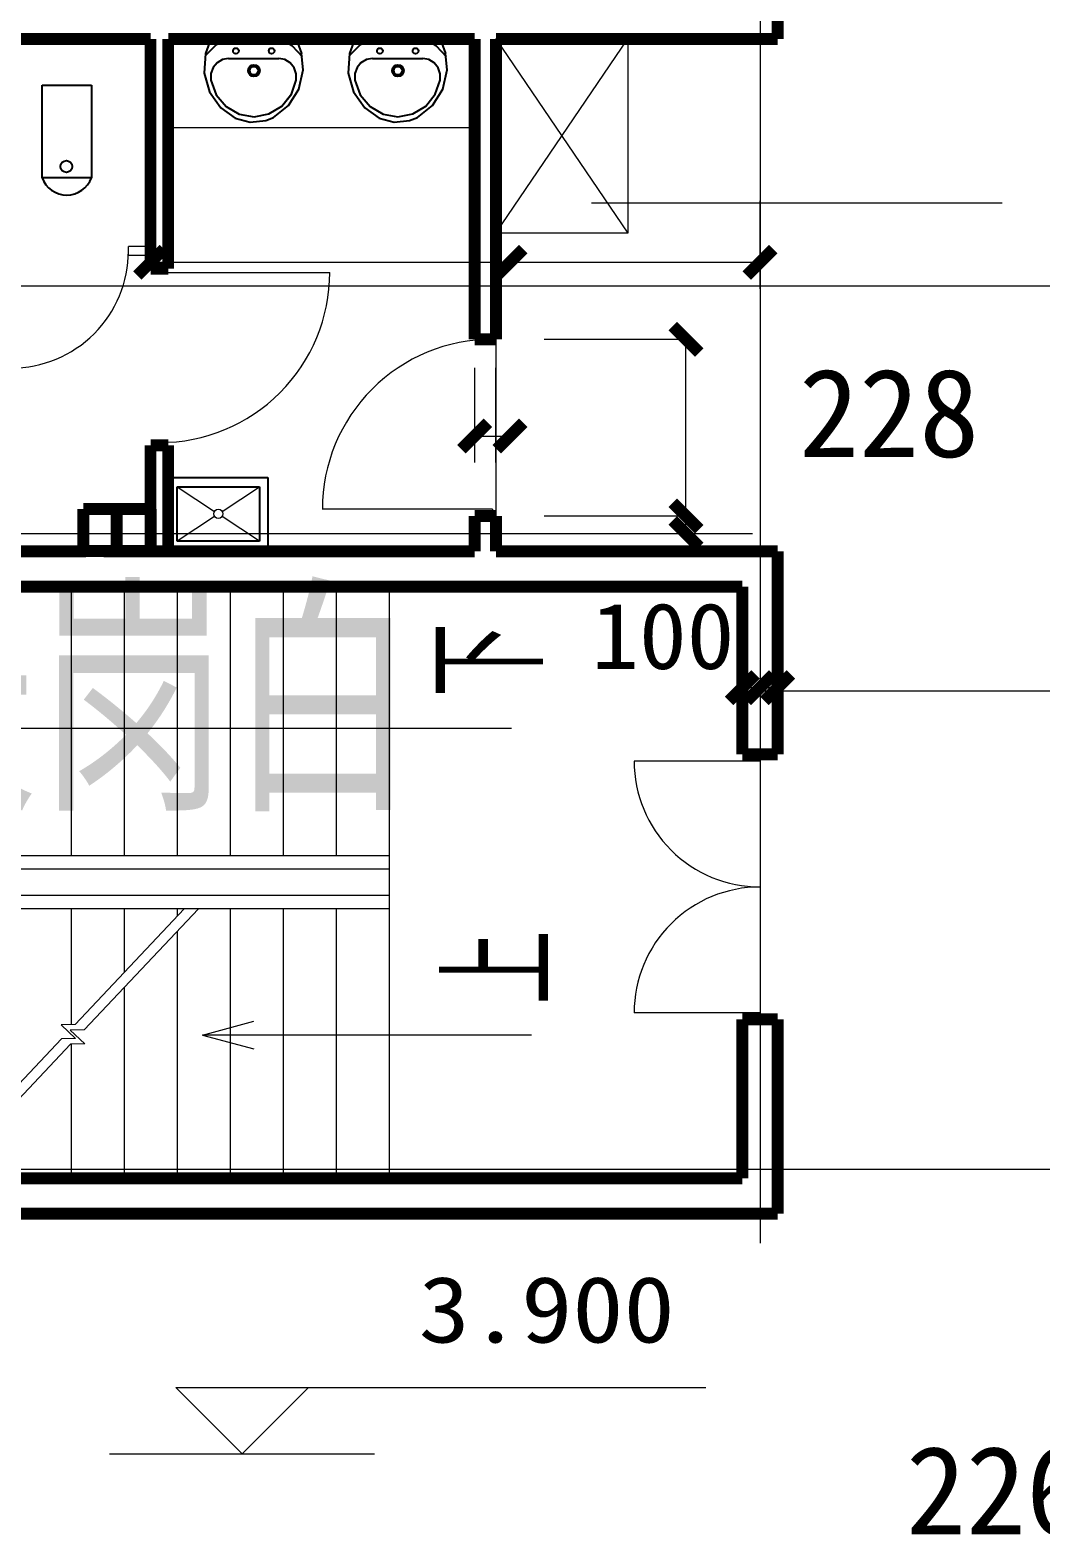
# Model space of a CAD drawing. Extents: x -307567 to 704339, y -10277 to 165507.
# Drawn here: x -69660 to -63938, y 105107 to 113630 of the extents above; entities that cross this region are included whole.
import ezdxf
from ezdxf.enums import TextEntityAlignment as Align

# ---------------------------------------------------------------- set-up
doc = ezdxf.new("R2010")
doc.units = 0
doc.header["$MEASUREMENT"] = 0
doc.layers.add('中文', color=4, linetype='CONTINUOUS')
doc.layers.add('我的', color=255, linetype='CONTINUOUS', lineweight=0)
doc.styles.add('HZ', font='txt', dxfattribs={"width": 0.7, "height": 5, "bigfont": 'STF:宋体'})
doc.styles.get("Standard").update_dxf_attribs({"font": 'txt', "height": 3})

msp = doc.modelspace()

# ---------------------------------------------------------------- linework, layer by layer
at = {"layer": '中文', "color": 0}
for p, q in [((-68609.84372, 113542.32487), (-68668.36423, 113485.47062)), ((-68636.72361, 113581.49113), (-68667.00925, 113498.01334)), ((-68634.37986, 113579.9622), (-68153.50828, 113579.9622)), ((-68575.31003, 113556.46061), (-68212.28513, 113556.46061)), ((-68176.35984, 113540.88749), (-68119.01121, 113480.64579)), ((-68152.99558, 113581.49113), (-68122.74656, 113498.01334)), ((-67794.98777, 113542.32487), (-67853.50828, 113485.47062)), ((-67821.86765, 113581.49113), (-67852.15329, 113498.01334)), ((-67819.5239, 113579.9622), (-67338.65232, 113579.9622)), ((-67760.45408, 113556.46061), (-67397.42917, 113556.46061)), ((-67361.50388, 113540.88749), (-67304.15525, 113480.64579)), ((-67338.13962, 113581.49113), (-67307.8906, 113498.01334)), ((-68536.82126, 113470.14469), (-68252.53171, 113470.14469)), ((-67721.96531, 113470.14469), (-67437.67576, 113470.14469)), ((-69592.0947, 113318.65238), (-69312.08982, 113318.65238)), ((-69592.0947, 112794.75101), (-69592.0947, 113318.65238)), ((-69312.08982, 113318.65238), (-69312.08982, 112794.75101)), ((-69312.08982, 112794.75101), (-69592.0947, 112794.75101)), ((-68873.91843, 111096.82316), (-68313.94529, 111096.82316)), ((-68873.91843, 110686.82255), (-68873.91843, 111096.82316)), ((-68313.94529, 111096.82316), (-68313.94529, 110686.82255)), ((-68827.26316, 110738.11954), (-68827.26316, 111045.61771)), ((-68827.26316, 111045.61771), (-68360.60056, 111045.61771)), ((-68360.60056, 111045.61771), (-68360.60056, 110738.11954)), ((-68360.60056, 110738.11954), (-68827.26316, 110738.11954)), ((-68313.94529, 110686.82255), (-68873.91843, 110686.82255))]:
    msp.add_line(p, q, dxfattribs=at)
for points in [[(-68575.31003, 113556.46061), (-68592.55857, 113553.3112), (-68607.7197, 113544.24747), (-68609.84372, 113542.32487)], [(-68176.35984, 113540.88749), (-68190.60544, 113551.39774), (-68207.48777, 113556.21342), (-68212.28513, 113556.46061)], [(-67760.45408, 113556.46061), (-67777.70261, 113553.3112), (-67792.86374, 113544.24747), (-67794.98777, 113542.32487)], [(-67361.50388, 113540.88749), (-67375.74949, 113551.39774), (-67392.66843, 113556.21342), (-67397.42917, 113556.46061)], [(-68667.00925, 113498.01334), (-68674.18699, 113386.95988), (-68644.19431, 113280.04459), (-68580.69333, 113190.19474), (-68498.44236, 113131.60099)], [(-68536.82126, 113470.14469), (-68571.31833, 113463.84586), (-68601.6406, 113445.71842), (-68624.16257, 113417.96879), (-68636.13767, 113383.92033), (-68636.13767, 113347.6746), (-68635.99119, 113346.66752)], [(-68282.59763, 113136.02299), (-68196.75779, 113203.10368), (-68138.23728, 113296.52409), (-68114.17722, 113405.01408), (-68122.74656, 113498.01334)], [(-68153.36179, 113346.66752), (-68153.0322, 113382.90409), (-68164.67771, 113417.08988), (-68186.94333, 113445.0684), (-68217.11912, 113463.49796), (-68251.54294, 113470.13554), (-68252.53171, 113470.14469)], [(-67852.15329, 113498.01334), (-67859.29441, 113386.95988), (-67829.33835, 113280.04459), (-67765.83738, 113190.19474), (-67683.5864, 113131.60099)], [(-67721.96531, 113470.14469), (-67756.46238, 113463.84586), (-67786.78464, 113445.71842), (-67809.30662, 113417.96879), (-67821.28171, 113383.92033), (-67821.28171, 113347.6746), (-67821.13523, 113346.66752)], [(-67467.74167, 113136.02299), (-67381.90183, 113203.10368), (-67323.41794, 113296.52409), (-67299.32126, 113405.01408), (-67307.8906, 113498.01334)], [(-67338.50583, 113346.66752), (-67338.17624, 113382.90409), (-67349.82175, 113417.08988), (-67372.08738, 113445.0684), (-67402.26316, 113463.49796), (-67436.68699, 113470.13554), (-67437.67576, 113470.14469)], [(-68635.99119, 113346.66752), (-68606.03513, 113264.08695), (-68550.59079, 113197.08866), (-68476.35984, 113153.73844), (-68392.27781, 113139.26395), (-68308.48874, 113155.43217), (-68235.06345, 113200.2747), (-68180.93747, 113268.38993), (-68153.36179, 113346.66752)], [(-67821.13523, 113346.66752), (-67791.17917, 113264.08695), (-67735.73484, 113197.08866), (-67661.50388, 113153.73844), (-67577.42185, 113139.26395), (-67493.63279, 113155.43217), (-67420.20749, 113200.2747), (-67366.0449, 113268.38993), (-67338.50583, 113346.66752)], [(-68498.44236, 113131.60099), (-68413.48142, 113109.36283), (-68326.32322, 113118.53642), (-68282.59763, 113136.02299)], [(-67683.5864, 113131.60099), (-67598.62546, 113109.36283), (-67511.46726, 113118.53642), (-67467.74167, 113136.02299)]]:
    msp.add_lwpolyline(points, dxfattribs=at)
for centre, radius in [((-68494.63376, 113512.24064), 16.3125), ((-68292.63181, 113512.24064), 16.01563), ((-67679.77781, 113512.24064), 16.32813), ((-67477.77585, 113512.24064), 16.03125), ((-68392.90037, 113400.81181), 33.17188), ((-68392.90037, 113400.81181), 23.59375), ((-67578.04441, 113400.81181), 33.17188), ((-67578.04441, 113400.81181), 23.59375), ((-69454.43601, 112858.05058), 33.46875)]:
    msp.add_circle(centre, radius, dxfattribs=at)
msp.add_arc((-69452.09226, 112845.14164), 148.79253, 199.795492011, 340.204538276, dxfattribs=at)
at = {"layer": '我的', "color": 0}
for p, q in [((-65528.12662, 129497.03998), (-65528.12662, 106763.74911)), ((-68609.62977, 113542.46277), (-68668.14998, 113485.60881)), ((-68636.50952, 113581.62884), (-68666.79501, 113498.15147)), ((-68634.16578, 113580.09991), (-68153.2966, 113580.09991)), ((-68575.09625, 113556.59844), (-68212.07316, 113556.59844)), ((-68176.14805, 113541.0254), (-68118.7997, 113480.784)), ((-68152.78391, 113581.62884), (-68122.53504, 113498.15147)), ((-67794.77789, 113542.46277), (-67853.2981, 113485.60881)), ((-67821.65763, 113581.62884), (-67851.94313, 113498.15147)), ((-67819.3139, 113580.09991), (-67338.44472, 113580.09991)), ((-67760.24437, 113556.59844), (-67397.22128, 113556.59844)), ((-67361.29617, 113541.0254), (-67303.94782, 113480.784)), ((-67337.93203, 113581.62884), (-67307.68315, 113498.15147)), ((-67023.10206, 113580.09991), (-66440.57323, 113580.09991)), ((-67023.10206, 112680.60795), (-67023.10206, 113580.09991)), ((-67023.10206, 113580.09991), (-66275.55941, 112480.612)), ((-67023.10206, 112480.10846), (-66275.55941, 113580.09991)), ((-66678.09646, 113580.09991), (-65678.12587, 113580.09991)), ((-66275.55941, 113580.09991), (-66275.55941, 112480.612)), ((-68536.60767, 113470.28296), (-68252.31954, 113470.28296)), ((-67721.75579, 113470.28296), (-67437.46766, 113470.28296)), ((-69591.87583, 113318.7914), (-69311.87235, 113318.7914)), ((-69591.87583, 112794.89266), (-69591.87583, 113318.7914)), ((-69311.87235, 113318.7914), (-69311.87235, 112794.89266)), ((-68878.09767, 113078.38428), (-67143.10878, 113078.38428)), ((-69311.87235, 112794.89266), (-69591.87583, 112794.89266)), ((-67023.10206, 112165.67217), (-67023.10206, 112664.21094)), ((-66482.76052, 112653.04156), (-64157.77215, 112653.04156)), ((-65528.12662, 112165.67217), (-65528.12662, 112664.21094)), ((-66275.55941, 112480.612), (-67023.10206, 112480.612)), ((-68978.10937, 112405.10884), (-69103.09654, 112405.10884)), ((-69103.09654, 112355.11214), (-69103.09654, 112405.10884)), ((-68978.10937, 112355.1213), (-69103.09654, 112355.11214)), ((-68978.10937, 112315.67142), (-67243.12049, 112315.67142)), ((-68926.18092, 112258.1125), (-67963.71015, 112258.1125)), ((-67428.09271, 112315.67142), (-65528.12662, 112315.67142)), ((-5920.96616, 112180.10996), (-79811.30716, 112180.10081)), ((-67023.10206, 111880.11146), (-67023.10206, 110840.70016)), ((-66750.23965, 111880.11146), (-65955.63913, 111880.11146)), ((-65947.61915, 110880.11341), (-65947.61915, 111880.11146)), ((-67143.10878, 111182.30917), (-67143.10878, 111719.18087)), ((-67023.10206, 111182.30917), (-67023.10206, 111719.18087)), ((-67143.10878, 111332.30842), (-66943.12199, 111332.30842)), ((-68873.70316, 111096.97329), (-68313.73281, 111096.97329)), ((-68873.70316, 110686.97473), (-68873.70316, 111096.97329)), ((-68313.73281, 111096.97329), (-68313.73281, 110686.97473)), ((-68827.04812, 110738.27147), (-68827.04812, 111045.7681)), ((-68827.04812, 111045.7681), (-68360.38785, 111045.7681)), ((-68827.04812, 111045.7681), (-68615.15953, 110906.13257)), ((-68572.31306, 110906.13257), (-68360.38785, 111045.7681)), ((-68360.38785, 111045.7681), (-68360.38785, 110738.27147)), ((-67043.09707, 110917.61322), (-68005.60447, 110917.61322)), ((-67043.09707, 110917.61322), (-67043.09707, 110880.11341)), ((-68827.04812, 110738.27147), (-68615.15953, 110877.91616)), ((-68572.31306, 110877.91616), (-68360.38785, 110738.27147)), ((-66750.23965, 110880.11341), (-65955.63913, 110880.11341)), ((-65947.61915, 110780.12002), (-65947.61915, 110880.11341)), ((-74920.29158, 110780.12002), (-65570.05756, 110780.12002)), ((-68360.38785, 110738.27147), (-68827.04812, 110738.27147)), ((-66750.23965, 110780.12002), (-65955.63913, 110780.12002)), ((-68313.73281, 110686.97473), (-68873.70316, 110686.97473)), ((-69427.08174, 110480.12152), (-69427.08174, 108956.12401)), ((-69127.08324, 110480.12152), (-69127.08324, 108956.12401)), ((-68827.08474, 110480.12152), (-68827.08474, 108956.12401)), ((-68527.08624, 110480.12152), (-68527.08624, 108956.12401)), ((-68227.08774, 110480.12152), (-68227.08774, 108956.12401)), ((-67927.08924, 110480.12152), (-67927.08924, 108956.12401)), ((-67627.09074, 110480.12152), (-67627.09074, 107131.13008)), ((-65628.10171, 110058.61483), (-65628.10171, 109721.71161)), ((-65528.12662, 110058.61483), (-65528.12662, 109721.71161)), ((-65428.11491, 110058.61483), (-65428.11491, 109721.71161)), ((-65628.10171, 109908.61558), (-65528.12662, 109908.61558)), ((-65528.12662, 109908.61558), (-65428.11491, 109908.61558)), ((-65528.12662, 109890.1678), (-55512.16108, 109890.1678)), ((-66934.69918, 109676.0728), (-71794.66023, 109676.0728)), ((-65528.12662, 109492.62035), (-65528.12662, 109530.12016)), ((-65528.12662, 109492.62035), (-66240.62306, 109492.62035)), ((-67627.09074, 108956.12401), (-71227.07274, 108956.12401)), ((-67627.09074, 108881.12438), (-71227.07274, 108881.12438)), ((-67627.09074, 108731.12513), (-71227.07274, 108731.12513)), ((-67627.09074, 108656.12551), (-71227.07274, 108656.12551)), ((-69427.08174, 108656.12551), (-69427.08174, 108002.02111)), ((-68787.38767, 108656.12551), (-69405.03595, 108002.02111)), ((-68707.07801, 108656.12551), (-69353.07088, 107972.01943)), ((-69127.08324, 108656.12551), (-69127.08324, 108296.36168)), ((-68827.08474, 108656.12551), (-68827.08474, 108614.06639)), ((-68527.08624, 108656.12551), (-68527.08624, 107131.13008)), ((-68227.08774, 108656.12551), (-68227.08774, 107131.13008)), ((-67927.08924, 108656.12551), (-67927.08924, 107131.13008)), ((-67927.08924, 108656.12551), (-67927.08924, 107131.13008)), ((-68827.08474, 108529.05095), (-68827.08474, 107131.13008)), ((-68827.08474, 108529.05095), (-68827.08474, 107131.13008)), ((-69127.08324, 108211.34624), (-69127.08324, 107131.13008)), ((-69127.08324, 108211.34624), (-69127.08324, 107131.13008)), ((-69405.03595, 108002.02111), (-69484.53995, 107999.75062)), ((-69484.53995, 107999.75062), (-69402.76545, 107922.50796)), ((-68683.12794, 107941.85296), (-68393.34667, 108019.48929)), ((-65528.12662, 108067.62747), (-66240.62306, 108067.62747)), ((-65528.12662, 108067.62747), (-65528.12662, 108030.12766)), ((-69482.26945, 107920.23746), (-70218.86245, 107140.12967)), ((-69402.76545, 107922.50796), (-69482.26945, 107920.23746)), ((-69353.07088, 107972.01943), (-69432.57487, 107969.75809)), ((-69432.57487, 107969.75809), (-69350.76376, 107892.50628)), ((-66821.98002, 107941.85296), (-68683.12794, 107941.85296)), ((-68683.12794, 107941.85296), (-68393.34667, 107864.20747)), ((-69430.30438, 107890.23578), (-70148.0376, 107130.13216)), ((-69350.76376, 107892.50628), (-69430.30438, 107890.23578)), ((-69427.08174, 107893.63237), (-69427.08174, 107131.13008)), ((-69427.08174, 107893.63237), (-69427.08174, 107131.13008)), ((-5920.96616, 107180.13802), (-79811.30716, 107180.12886)), ((-67627.09074, 107131.13008), (-70147.08546, 107131.13008)), ((-68459.66714, 105571.19831), (-68834.66527, 105946.19643)), ((-68834.66527, 105946.19643), (-65834.68026, 105946.19643)), ((-68084.66901, 105946.19643), (-68459.66714, 105571.19831)), ((-69209.66339, 105571.19831), (-67709.67089, 105571.19831))]:
    msp.add_line(p, q, dxfattribs=at)
at = {"layer": '我的', "color": 0, "const_width": 67.49966}
for points in [[(-65428.11491, 113580.09991), (-65428.11491, 113980.10096)], [(-69928.09242, 113580.09991), (-68978.10937, 113580.09991)], [(-68978.10937, 113080.10546), (-68978.10937, 113580.09991)], [(-68878.09767, 113580.10907), (-68078.11387, 113580.09991)], [(-68878.09767, 113180.10802), (-68878.09767, 113580.09991)], [(-68878.09767, 112380.10591), (-68878.09767, 113580.09991)], [(-68443.11449, 113580.09991), (-67143.10878, 113580.09991)], [(-67143.10878, 113580.09991), (-67143.10878, 111880.11146)], [(-67143.10878, 113180.10802), (-67143.10878, 113580.09991)], [(-67023.10206, 113080.10546), (-67023.10206, 113580.09991)], [(-67023.10206, 113580.09991), (-65678.12587, 113580.09991)], [(-65428.11491, 113580.09991), (-65678.12587, 113580.09991)], [(-68978.10937, 112380.10591), (-68978.10937, 113080.10546)], [(-67023.10206, 113080.10546), (-67023.10206, 111880.11146)], [(-69053.109, 112240.6718), (-68903.10975, 112390.67105)], [(-67018.12161, 112240.6718), (-66868.12236, 112390.67105)], [(-65603.12625, 112240.6718), (-65453.127, 112390.67105)], [(-68978.10937, 112380.10591), (-68978.10937, 112280.11252)], [(-68878.09767, 112380.10591), (-68878.09767, 112280.11252)], [(-68878.09767, 112280.11252), (-68978.10937, 112280.11252)], [(-67023.10206, 111880.11146), (-67143.10878, 111880.11146)], [(-66022.61878, 111955.11109), (-65872.61953, 111805.11184)], [(-67218.10841, 111257.30879), (-67068.10916, 111407.30804)], [(-67018.12161, 111257.30879), (-66868.12236, 111407.30804)], [(-68978.10937, 110680.11746), (-68978.10937, 111280.11446)], [(-68878.09767, 111280.11446), (-68978.10937, 111280.11446)], [(-68878.09767, 110680.11746), (-68878.09767, 111280.11446)], [(-66022.61878, 110955.11304), (-65872.61953, 110805.11379)], [(-69357.79497, 110681.16116), (-69357.79497, 110919.38018)], [(-69357.79497, 110919.38018), (-68977.8164, 110919.38018)], [(-69169.81984, 110919.38018), (-69169.81984, 110681.16116)], [(-68977.8164, 110919.38018), (-68977.8164, 110681.16116)], [(-67143.10878, 110680.11746), (-67143.10878, 110880.11341)], [(-67023.10206, 110880.11341), (-67143.10878, 110880.11341)], [(-67023.10206, 110680.11746), (-67023.10206, 110880.11341)], [(-66022.61878, 110855.11964), (-65872.61953, 110705.12039)], [(-73128.06421, 110680.12662), (-69343.10999, 110680.12662)], [(-68977.8164, 110681.16116), (-69357.79497, 110681.16116)], [(-69243.09828, 110680.11746), (-67143.10878, 110680.11746)], [(-67143.10878, 110680.11746), (-67143.10878, 110680.11746)], [(-67023.10206, 110680.11746), (-65428.11491, 110680.11746)], [(-65428.11491, 110680.11746), (-65428.11491, 109530.12016)], [(-72828.06571, 110480.12152), (-69528.08221, 110480.12152)], [(-69528.08221, 110480.12152), (-67628.11612, 110480.12152)], [(-67526.09026, 110480.12152), (-69526.10468, 110480.12152)], [(-67628.11612, 110480.12152), (-67528.10442, 110480.12152)], [(-67528.10442, 110480.12152), (-65628.10171, 110480.12152)], [(-65628.10171, 110480.12152), (-65628.10171, 109530.12016)], [(-65703.10133, 109833.61596), (-65553.10208, 109983.61521)], [(-65603.12625, 109833.61596), (-65453.127, 109983.61521)], [(-65503.11454, 109833.61596), (-65353.11529, 109983.61521)], [(-65428.11491, 109530.12016), (-65628.10171, 109530.12016)], [(-65628.10171, 107130.13216), (-65628.10171, 108030.12766)], [(-65428.11491, 108030.12766), (-65628.10171, 108030.12766)], [(-65428.11491, 106930.13621), (-65428.11491, 108030.12766)], [(-68928.08521, 107130.13216), (-72038.07942, 107130.13216)], [(-67626.10197, 107130.13216), (-69126.09447, 107130.13216)], [(-67628.11612, 107130.13216), (-65628.10171, 107130.13216)], [(-69028.09692, 106930.13621), (-71878.08267, 106930.13621)], [(-68828.11012, 106930.13621), (-69028.09692, 106930.13621)], [(-68828.11012, 106930.13621), (-67628.11612, 106930.13621)], [(-67628.11612, 106930.13621), (-65428.11491, 106930.13621)]]:
    msp.add_lwpolyline(points, dxfattribs=at)
at = {"layer": '我的', "color": 0}
for points in [[(-68575.09625, 113556.59844), (-68592.3447, 113553.44904), (-68607.50576, 113544.38537), (-68609.62977, 113542.46277)], [(-68176.14805, 113541.0254), (-68190.39358, 113551.5356), (-68207.27582, 113556.35125), (-68212.07316, 113556.59844)], [(-67760.24437, 113556.59844), (-67777.49282, 113553.44904), (-67792.65387, 113544.38537), (-67794.77789, 113542.46277)], [(-67361.29617, 113541.0254), (-67375.5417, 113551.5356), (-67392.46056, 113556.35125), (-67397.22128, 113556.59844)], [(-68666.79501, 113498.15147), (-68673.97271, 113387.09856), (-68643.98018, 113280.18381), (-68580.47952, 113190.33441), (-68498.22896, 113131.74095)], [(-68536.60767, 113470.28296), (-68571.10457, 113463.98416), (-68601.42669, 113445.85681), (-68623.94855, 113418.10731), (-68635.92358, 113384.05902), (-68635.92358, 113347.81348), (-68635.7771, 113346.8064)], [(-68282.38531, 113136.16292), (-68196.5459, 113203.24328), (-68138.02568, 113296.66322), (-68113.96574, 113405.15267), (-68122.53504, 113498.15147)], [(-68153.15012, 113346.8064), (-68152.82053, 113383.04279), (-68164.46598, 113417.22841), (-68186.73149, 113445.20679), (-68216.90712, 113463.63626), (-68251.33078, 113470.2738), (-68252.31954, 113470.28296)], [(-67851.94313, 113498.15147), (-67859.08421, 113387.09856), (-67829.1283, 113280.18381), (-67765.62764, 113190.33441), (-67683.37708, 113131.74095)], [(-67721.75579, 113470.28296), (-67756.25269, 113463.98416), (-67786.5748, 113445.85681), (-67809.09666, 113418.10731), (-67821.0717, 113384.05902), (-67821.0717, 113347.81348), (-67820.92522, 113346.8064)], [(-67467.53343, 113136.16292), (-67381.69401, 113203.24328), (-67323.21042, 113296.66322), (-67299.11386, 113405.15267), (-67307.68315, 113498.15147)], [(-67338.29824, 113346.8064), (-67337.96865, 113383.04279), (-67349.6141, 113417.22841), (-67371.87961, 113445.20679), (-67402.05524, 113463.63626), (-67436.4789, 113470.2738), (-67437.46766, 113470.28296)], [(-68635.7771, 113346.8064), (-68605.82119, 113264.22625), (-68550.37714, 113197.22829), (-68476.14655, 113153.87829), (-68392.06494, 113139.40387), (-68308.2763, 113155.57201), (-68234.85137, 113200.41431), (-68180.72566, 113268.5292), (-68153.15012, 113346.8064)], [(-67820.92522, 113346.8064), (-67790.96931, 113264.22625), (-67735.52525, 113197.22829), (-67661.29467, 113153.87829), (-67577.21306, 113139.40387), (-67493.42441, 113155.57201), (-67419.99949, 113200.41431), (-67365.83716, 113268.5292), (-67338.29824, 113346.8064)], [(-68498.22896, 113131.74095), (-68413.26845, 113109.5029), (-68326.11068, 113118.67644), (-68282.38531, 113136.16292)], [(-67683.37708, 113131.74095), (-67598.41656, 113109.5029), (-67511.2588, 113118.67644), (-67467.53343, 113136.16292)]]:
    msp.add_lwpolyline(points, dxfattribs=at)
for centre, radius in [((-68494.42038, 113512.37869), 16.31242), ((-68292.41944, 113512.37869), 16.01555), ((-67679.5685, 113512.37869), 16.32804), ((-67477.56756, 113512.37869), 16.03117), ((-68392.68749, 113400.95042), 33.17171), ((-68392.68749, 113400.95042), 23.59363), ((-67577.83561, 113400.95042), 33.17171), ((-67577.83561, 113400.95042), 23.59363), ((-69454.21783, 112858.1919), 33.46858), ((-68593.73629, 110892.02436), 25.64495)]:
    msp.add_circle(centre, radius, dxfattribs=at)
for centre, radius, start, end in [((-69451.87409, 112845.28303), 148.79179, 199.79549201, 340.204538276), ((-69765.60543, 112380.10591), 662.49674, 269.999997496, 0), ((-68926.18092, 112258.1125), 962.49524, 269.999997496, 0), ((-67043.09707, 110917.61322), 962.49524, 90.000002504, 180.000005009), ((-65528.12662, 109492.62035), 712.49644, 180.000005009, 270.000007513), ((-65528.12662, 108067.62747), 712.49644, 90.000002504, 180.000005009)]:
    msp.add_arc(centre, radius, start, end, dxfattribs=at)

# ---------------------------------------------------------------- texts
at = {"layer": '中文', "color": 0, "style": 'HZ', "width": 0.629039}
msp.add_text('天岗白', height=1200, dxfattribs=at).set_placement((-70687.2148, 109207.81198), (-67466.53275, 109207.81198), align=Align.FIT)
at = {"layer": '中文', "char_height": 500, "width": 6011.5625187, "attachment_point": 1}
for s, insert in [('{\\fFangSong_GB2312|b1|i0|c134|p49;\\C1;228}', (-65307.42896, 111713.50835)), ('{\\fFangSong_GB2312|b1|i0|c134|p49;\\C1;226}', (-64702.13722, 105614.87073))]:
    msp.add_mtext(s, dxfattribs=dict(at, insert=insert))
at = {"layer": '我的', "color": 0}
for s, width, p, p2 in [('100', 1.07998, (-66483.09011, 110013.60774), (-65673.10881, 110013.60774)), ('   3.900 ', 0.870007, (-68330.68829, 106201.19699), (-65720.67937, 106201.19699))]:
    msp.add_text(s, height=374.998125, dxfattribs=dict(at, width=width)).set_placement(p, p2, align=Align.FIT)
at = {"layer": '我的', "color": 0, "style": 'HZ'}
for s, width, p, p2 in [('下', 0.492196, (-66755.54968, 109854.28846), (-66755.54968, 110274.29369)), ('上', 0.492185, (-66692.78144, 108115.44523), (-66692.78144, 108535.4413))]:
    msp.add_text(s, height=599.997, rotation=90, dxfattribs=dict(at, width=width)).set_placement(p, p2, align=Align.FIT)

doc.saveas('drawing.dxf')
